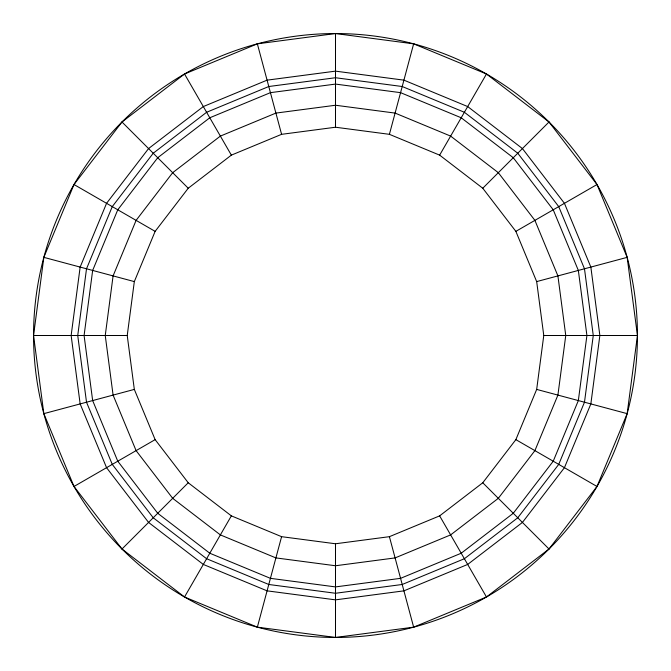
<?xml version="1.0" encoding="UTF-8"?>
<svg xmlns="http://www.w3.org/2000/svg" width="671" height="671" viewBox="0 0 671 671"><rect width="100%" height="100%" fill="white"/><g stroke="black" fill="none" stroke-linecap="round" stroke-linejoin="round"><path stroke-width="1.01" d="M33.55 335.5L43.841 257.354L74.003 184.525L121.988 121.988L184.525 74.003L257.354 43.841L335.5 33.55L413.646 43.841L486.475 74.003L549.012 121.988L596.997 184.525L627.159 257.354L637.45 335.5L627.159 413.646L596.997 486.475L549.012 549.012L486.475 596.997L413.646 627.159L335.5 637.45L257.354 627.159L184.525 596.997L121.988 549.012L74.003 486.475L43.841 413.646L33.55 335.5L127.23 335.5L134.326 389.406L155.135 439.639L188.232 482.768L231.361 515.865L281.594 536.674L335.5 543.77L389.406 536.674L439.639 515.865L482.768 482.768L515.865 439.639L536.674 389.406L543.77 335.5L536.674 281.594L515.865 231.361L482.768 188.232L439.639 155.135L389.406 134.326L335.5 127.23L281.594 134.326L231.361 155.135L188.232 188.232L155.135 231.361L134.326 281.594L127.23 335.5M257.354 627.159L281.594 536.674M389.406 134.326L413.646 43.841M184.525 596.997A301.95 301.95 0 0 1 184.525 74.003A301.95 301.95 0 0 1 637.45 335.5A301.95 301.95 0 0 1 184.525 596.997L231.361 515.865M439.639 155.135L486.475 74.003M121.988 549.012L188.232 482.768M482.768 188.232L549.012 121.988M74.003 486.475L155.135 439.639M515.865 231.361L596.997 184.525M43.841 413.646L134.326 389.406M536.674 281.594L627.159 257.354M543.77 335.5L637.45 335.5M43.841 257.354L134.326 281.594M536.674 389.406L627.159 413.646M74.003 184.525L155.135 231.361M515.865 439.639L596.997 486.475M121.988 121.988L188.232 188.232M482.768 482.768L549.012 549.012M184.525 74.003L231.361 155.135M439.639 515.865L486.475 596.997M257.354 43.841L281.594 134.326M389.406 536.674L413.646 627.159M335.5 33.55L335.5 127.23M335.5 543.77L335.5 637.45M80.151 267.083L71.143 335.5L80.151 403.917L106.563 467.679L148.568 522.432L203.321 564.437L267.083 590.849L335.5 599.857L403.917 590.849L467.679 564.437L522.432 522.432L564.437 467.679L590.849 403.917L599.857 335.5L590.849 267.083L564.437 203.321L522.432 148.568L467.679 106.563L403.917 80.151L335.5 71.143L267.083 80.151L203.321 106.563L148.568 148.568L106.563 203.321L80.151 267.083M86.517 268.786L77.735 335.5L86.517 402.214L112.267 464.382L153.231 517.769L206.618 558.733L268.786 584.483L335.5 593.265L402.214 584.483L464.382 558.733L517.769 517.769L558.733 464.382L584.483 402.214L593.265 335.5L584.483 268.786L558.733 206.618L517.769 153.231L464.382 112.267L402.214 86.517L335.5 77.735L268.786 86.517L206.618 112.267L153.231 153.231L112.267 206.618L86.517 268.786M92.657 270.43L84.085 335.5L92.657 400.57L117.769 461.203L157.727 513.273L209.797 553.231L270.43 578.343L335.5 586.915L400.57 578.343L461.203 553.231L513.273 513.273L553.231 461.203L578.343 400.57L586.915 335.5L578.343 270.43L553.231 209.797L513.273 157.727L461.203 117.769L400.57 92.657L335.5 84.085L270.43 92.657L209.797 117.769L157.727 157.727L117.769 209.797L92.657 270.43M113.089 275.907L105.246 335.5L113.089 395.093L136.096 450.627L172.682 498.318L220.373 534.904L275.907 557.911L335.5 565.754L395.093 557.911L450.627 534.904L498.318 498.318L534.904 450.627L557.911 395.093L565.754 335.5L557.911 275.907L534.904 220.373L498.318 172.682L450.627 136.096L395.093 113.089L335.5 105.246L275.907 113.089L220.373 136.096L172.682 172.682L136.096 220.373L113.089 275.907"/></g></svg>
